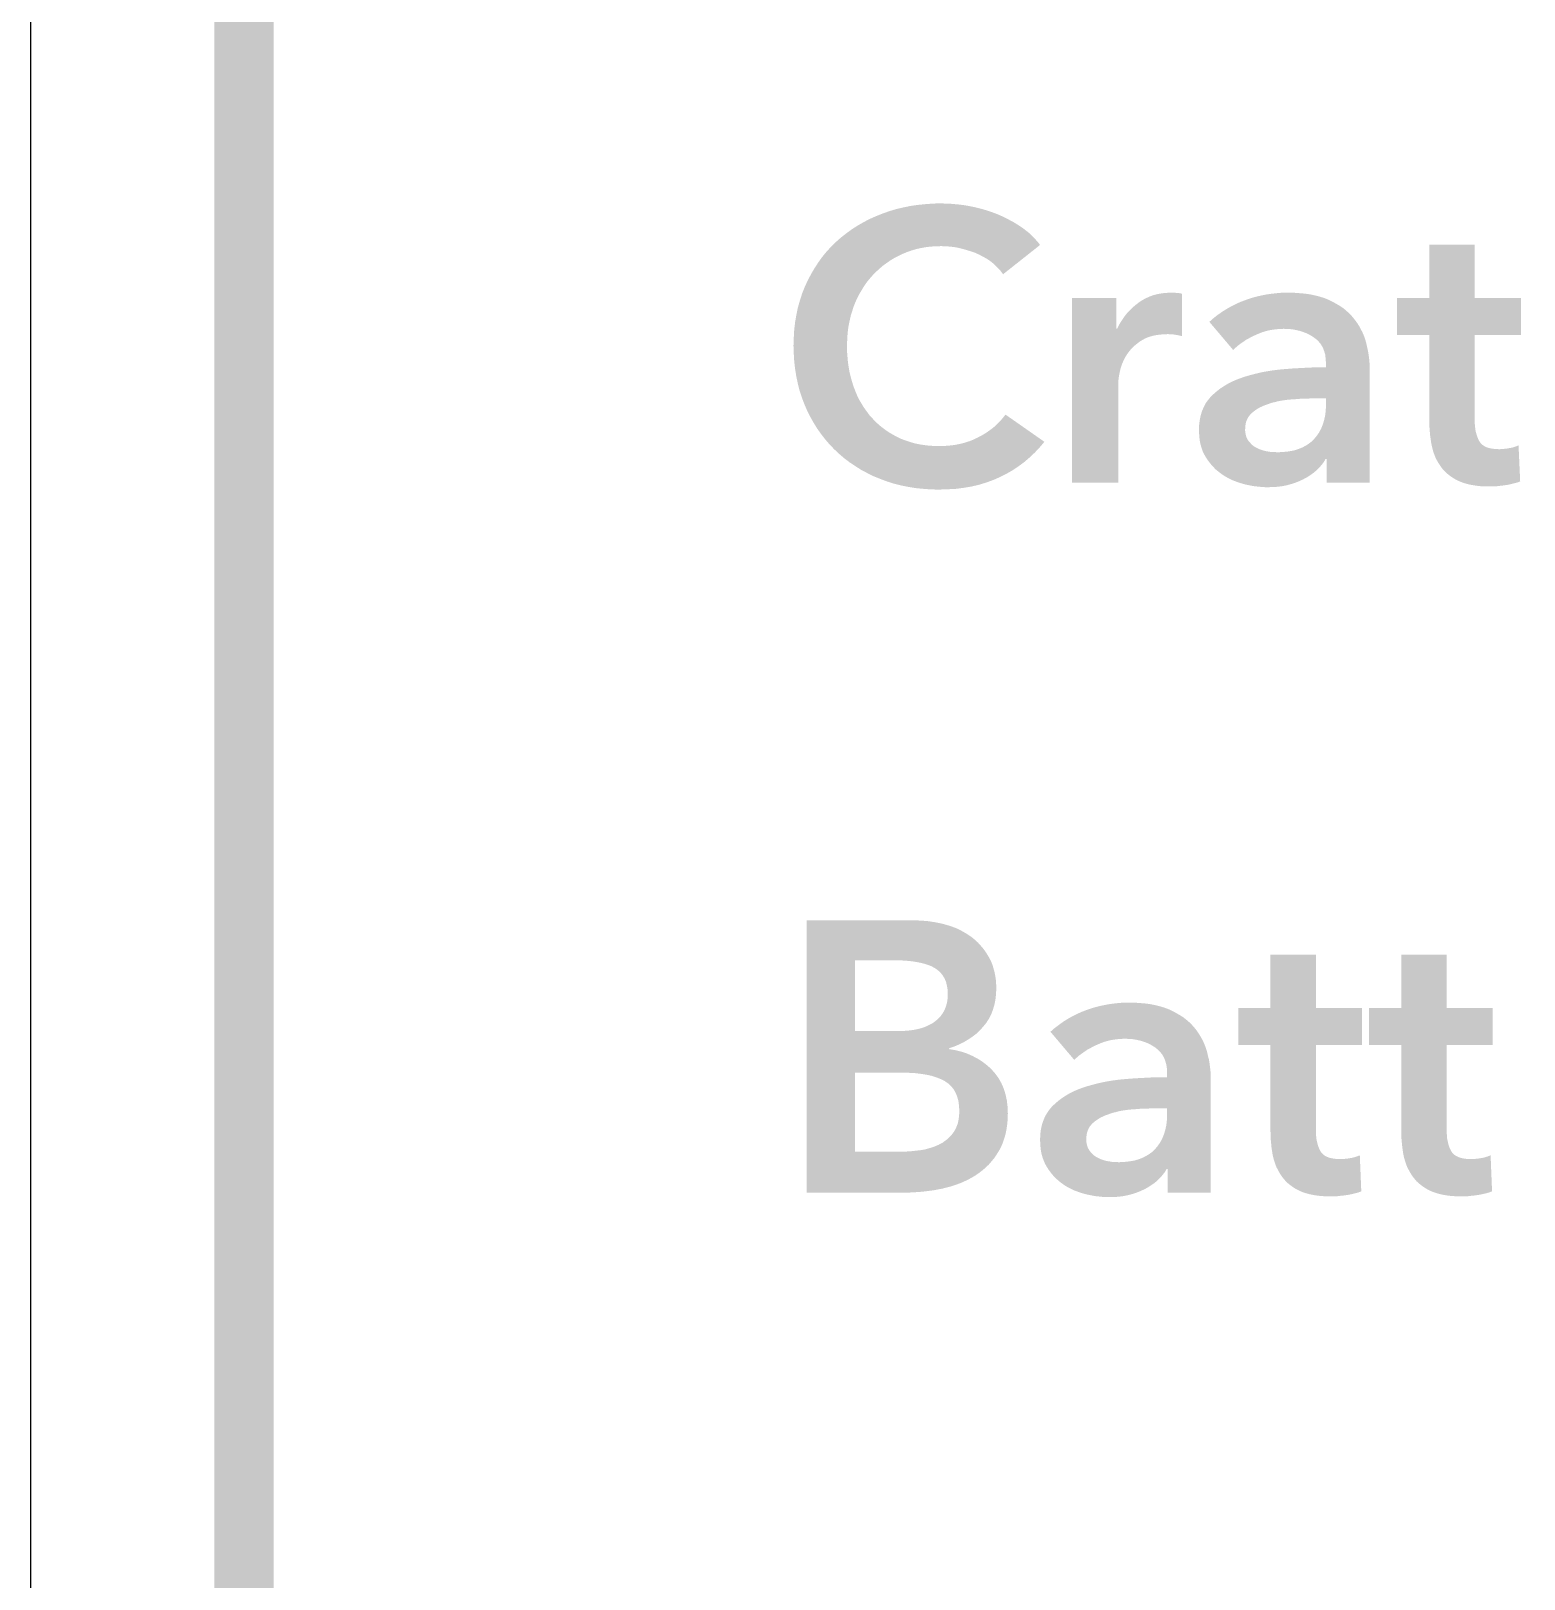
# Model space of a CAD drawing. Header units: millimetres. Extents: x 4 to 66.9, y 4 to 45.8.
# Drawn here: x 3.96 to 14.05, y 15.59 to 26.05 of the extents above; entities that cross this region are included whole.
import ezdxf

# ---------------------------------------------------------------- set-up
doc = ezdxf.new("R2010")
doc.units = ezdxf.units.MM
doc.layers.add('CUT', color=1, linetype='Continuous')
doc.layers.add('RASTER', color=7, linetype='Continuous')

msp = doc.modelspace()

# ---------------------------------------------------------------- hatches: boundary and pattern name
at = {"layer": 'RASTER'}
h = msp.add_hatch(color=7, dxfattribs=at)
h.paths.add_polyline_path([(5.2, 42.4), (5.234, 42.916), (5.337, 43.363), (5.509, 43.741), (5.75, 44.05), (6.059, 44.291), (6.438, 44.463), (6.884, 44.566), (7.4, 44.6), (63.489, 44.6), (64.005, 44.566), (64.452, 44.463), (64.83, 44.291), (65.139, 44.05), (65.38, 43.741), (65.552, 43.363), (65.655, 42.916), (65.689, 42.4), (65.689, 7.4), (65.655, 6.884), (65.552, 6.438), (65.38, 6.059), (65.139, 5.75), (64.83, 5.509), (64.452, 5.338), (64.005, 5.234), (63.489, 5.2), (7.4, 5.2), (6.884, 5.234), (6.438, 5.337), (6.059, 5.509), (5.75, 5.75), (5.509, 6.059), (5.337, 6.438), (5.234, 6.884), (5.2, 7.4)])
h.paths.add_polyline_path([(5.6, 42.4), (5.6, 7.4), (5.628, 6.978), (5.712, 6.612), (5.853, 6.303), (6.05, 6.05), (6.303, 5.853), (6.612, 5.713), (6.978, 5.628), (7.4, 5.6), (63.489, 5.6), (63.911, 5.628), (64.277, 5.712), (64.586, 5.853), (64.839, 6.05), (65.036, 6.303), (65.177, 6.612), (65.261, 6.978), (65.289, 7.4), (65.289, 42.4), (65.261, 42.822), (65.177, 43.188), (65.036, 43.497), (64.839, 43.75), (64.586, 43.947), (64.277, 44.088), (63.911, 44.172), (63.489, 44.2), (7.4, 44.2), (6.978, 44.172), (6.612, 44.088), (6.303, 43.947), (6.05, 43.75), (5.853, 43.497), (5.712, 43.188), (5.628, 42.822), (5.6, 42.4)])
for points in [[(10.531, 24.409), (10.513, 24.433), (10.492, 24.455), (10.471, 24.476), (10.448, 24.495), (10.423, 24.512), (10.397, 24.527), (10.37, 24.541), (10.342, 24.554), (10.312, 24.564), (10.283, 24.573), (10.255, 24.581), (10.226, 24.588), (10.197, 24.593), (10.169, 24.596), (10.141, 24.598), (10.113, 24.599), (10.077, 24.598), (10.043, 24.596), (10.009, 24.592), (9.976, 24.586), (9.944, 24.579), (9.913, 24.57), (9.882, 24.559), (9.853, 24.547), (9.824, 24.533), (9.796, 24.519), (9.77, 24.503), (9.744, 24.485), (9.719, 24.467), (9.696, 24.447), (9.673, 24.426), (9.651, 24.404), (9.631, 24.381), (9.611, 24.357), (9.593, 24.331), (9.577, 24.305), (9.561, 24.278), (9.546, 24.25), (9.533, 24.221), (9.521, 24.191), (9.511, 24.16), (9.501, 24.128), (9.494, 24.096), (9.487, 24.063), (9.482, 24.03), (9.479, 23.996), (9.477, 23.961), (9.476, 23.926), (9.476, 23.888), (9.479, 23.852), (9.482, 23.816), (9.487, 23.781), (9.493, 23.747), (9.501, 23.714), (9.51, 23.682), (9.52, 23.65), (9.532, 23.619), (9.544, 23.59), (9.558, 23.561), (9.574, 23.534), (9.59, 23.508), (9.608, 23.483), (9.626, 23.458), (9.646, 23.436), (9.667, 23.414), (9.689, 23.393), (9.712, 23.374), (9.736, 23.356), (9.761, 23.339), (9.787, 23.324), (9.814, 23.309), (9.842, 23.296), (9.871, 23.285), (9.901, 23.275), (9.932, 23.266), (9.964, 23.259), (9.997, 23.254), (10.03, 23.25), (10.064, 23.248), (10.1, 23.247), (10.136, 23.248), (10.172, 23.251), (10.206, 23.255), (10.24, 23.262), (10.272, 23.27), (10.303, 23.28), (10.333, 23.292), (10.362, 23.306), (10.39, 23.321), (10.417, 23.337), (10.442, 23.355), (10.466, 23.373), (10.488, 23.393), (10.509, 23.414), (10.529, 23.437), (10.547, 23.46), (10.81, 23.276), (10.778, 23.238), (10.745, 23.203), (10.71, 23.17), (10.674, 23.139), (10.636, 23.111), (10.596, 23.084), (10.554, 23.06), (10.511, 23.038), (10.465, 23.018), (10.418, 23.001), (10.37, 22.986), (10.319, 22.974), (10.266, 22.965), (10.212, 22.958), (10.155, 22.955), (10.097, 22.953), (10.044, 22.954), (9.991, 22.958), (9.94, 22.963), (9.89, 22.971), (9.841, 22.981), (9.793, 22.993), (9.746, 23.008), (9.701, 23.025), (9.656, 23.043), (9.614, 23.064), (9.572, 23.086), (9.533, 23.111), (9.495, 23.136), (9.458, 23.164), (9.423, 23.194), (9.39, 23.225), (9.358, 23.258), (9.329, 23.292), (9.301, 23.328), (9.274, 23.366), (9.25, 23.405), (9.227, 23.446), (9.206, 23.488), (9.187, 23.532), (9.17, 23.577), (9.155, 23.623), (9.143, 23.671), (9.133, 23.719), (9.125, 23.769), (9.119, 23.82), (9.116, 23.872), (9.114, 23.926), (9.116, 23.98), (9.119, 24.033), (9.125, 24.085), (9.134, 24.136), (9.144, 24.185), (9.158, 24.233), (9.173, 24.28), (9.191, 24.325), (9.211, 24.368), (9.233, 24.41), (9.257, 24.451), (9.282, 24.489), (9.309, 24.527), (9.338, 24.562), (9.369, 24.596), (9.402, 24.628), (9.436, 24.658), (9.472, 24.686), (9.509, 24.713), (9.548, 24.738), (9.588, 24.761), (9.63, 24.783), (9.673, 24.802), (9.718, 24.82), (9.764, 24.836), (9.811, 24.85), (9.858, 24.861), (9.907, 24.871), (9.957, 24.878), (10.008, 24.883), (10.06, 24.887), (10.113, 24.888), (10.135, 24.887), (10.157, 24.887), (10.18, 24.885), (10.203, 24.883), (10.226, 24.881), (10.25, 24.878), (10.273, 24.875), (10.297, 24.871), (10.321, 24.866), (10.345, 24.861), (10.368, 24.855), (10.392, 24.849), (10.415, 24.842), (10.437, 24.835), (10.46, 24.827), (10.482, 24.819), (10.504, 24.81), (10.526, 24.8), (10.547, 24.79), (10.568, 24.779), (10.588, 24.768), (10.609, 24.757), (10.629, 24.744), (10.648, 24.732), (10.668, 24.718), (10.686, 24.704), (10.704, 24.69), (10.721, 24.674), (10.737, 24.658), (10.752, 24.642), (10.767, 24.625), (10.781, 24.607)], [(13.194, 23.998), (13.194, 24.248), (13.412, 24.248), (13.412, 24.609), (13.719, 24.609), (13.719, 24.248), (14.031, 24.248), (14.031, 23.998), (13.719, 23.998), (13.719, 23.419), (13.719, 23.398), (13.721, 23.379), (13.723, 23.36), (13.726, 23.343), (13.731, 23.326), (13.736, 23.31), (13.742, 23.295), (13.749, 23.281), (13.758, 23.268), (13.768, 23.257), (13.782, 23.248), (13.797, 23.24), (13.815, 23.234), (13.835, 23.23), (13.858, 23.227), (13.883, 23.226), (13.891, 23.226), (13.899, 23.227), (13.907, 23.227), (13.915, 23.228), (13.924, 23.229), (13.933, 23.23), (13.941, 23.231), (13.95, 23.233), (13.959, 23.234), (13.968, 23.236), (13.977, 23.238), (13.985, 23.241), (13.993, 23.243), (14.001, 23.246), (14.008, 23.249), (14.015, 23.252), (14.026, 23.008), (14.015, 23.004), (14.004, 23), (13.992, 22.997), (13.98, 22.994), (13.968, 22.991), (13.955, 22.988), (13.941, 22.985), (13.927, 22.983), (13.913, 22.981), (13.899, 22.979), (13.885, 22.978), (13.871, 22.976), (13.858, 22.975), (13.844, 22.975), (13.831, 22.974), (13.818, 22.974), (13.787, 22.975), (13.758, 22.976), (13.731, 22.979), (13.705, 22.983), (13.68, 22.988), (13.657, 22.994), (13.635, 23.001), (13.615, 23.009), (13.596, 23.018), (13.578, 23.028), (13.561, 23.039), (13.545, 23.051), (13.53, 23.063), (13.516, 23.076), (13.503, 23.09), (13.492, 23.105), (13.481, 23.121), (13.471, 23.137), (13.461, 23.154), (13.453, 23.171), (13.446, 23.189), (13.439, 23.207), (13.434, 23.226), (13.429, 23.246), (13.425, 23.266), (13.422, 23.286), (13.419, 23.307), (13.416, 23.328), (13.415, 23.349), (13.413, 23.371), (13.412, 23.393), (13.412, 23.416), (13.412, 23.998)], [(10.997, 24.248), (11.296, 24.248), (11.296, 24.04), (11.301, 24.04), (11.315, 24.067), (11.33, 24.092), (11.346, 24.116), (11.363, 24.139), (11.382, 24.16), (11.402, 24.18), (11.424, 24.199), (11.447, 24.217), (11.47, 24.233), (11.495, 24.246), (11.521, 24.258), (11.548, 24.268), (11.576, 24.275), (11.605, 24.28), (11.634, 24.283), (11.665, 24.284), (11.67, 24.284), (11.674, 24.284), (11.679, 24.284), (11.684, 24.284), (11.689, 24.284), (11.694, 24.284), (11.699, 24.283), (11.704, 24.283), (11.709, 24.283), (11.714, 24.282), (11.719, 24.282), (11.723, 24.281), (11.728, 24.28), (11.732, 24.279), (11.736, 24.278), (11.74, 24.277), (11.74, 23.991), (11.733, 23.992), (11.725, 23.994), (11.718, 23.996), (11.711, 23.997), (11.705, 23.998), (11.699, 23.999), (11.693, 24), (11.687, 24.001), (11.682, 24.002), (11.676, 24.002), (11.671, 24.003), (11.665, 24.003), (11.66, 24.003), (11.655, 24.003), (11.649, 24.004), (11.644, 24.004), (11.618, 24.003), (11.593, 24.001), (11.57, 23.998), (11.548, 23.994), (11.527, 23.988), (11.508, 23.982), (11.49, 23.974), (11.473, 23.965), (11.457, 23.955), (11.442, 23.944), (11.428, 23.933), (11.415, 23.922), (11.403, 23.91), (11.391, 23.897), (11.381, 23.884), (11.371, 23.871), (11.362, 23.857), (11.354, 23.844), (11.347, 23.83), (11.341, 23.816), (11.335, 23.802), (11.33, 23.788), (11.325, 23.773), (11.322, 23.759), (11.319, 23.745), (11.316, 23.732), (11.314, 23.72), (11.312, 23.708), (11.311, 23.697), (11.31, 23.687), (11.309, 23.677), (11.309, 23.668), (11.309, 23), (10.997, 23)], [(12.12, 19.198), (12.12, 19.448), (12.338, 19.448), (12.338, 19.809), (12.645, 19.809), (12.645, 19.448), (12.957, 19.448), (12.957, 19.198), (12.645, 19.198), (12.645, 18.619), (12.646, 18.598), (12.647, 18.579), (12.649, 18.56), (12.653, 18.543), (12.657, 18.526), (12.662, 18.51), (12.668, 18.495), (12.675, 18.481), (12.684, 18.468), (12.695, 18.457), (12.708, 18.448), (12.724, 18.44), (12.741, 18.434), (12.762, 18.43), (12.784, 18.427), (12.809, 18.426), (12.817, 18.426), (12.825, 18.427), (12.833, 18.427), (12.841, 18.428), (12.85, 18.429), (12.859, 18.43), (12.868, 18.431), (12.877, 18.433), (12.886, 18.434), (12.894, 18.436), (12.903, 18.438), (12.911, 18.441), (12.919, 18.443), (12.927, 18.446), (12.934, 18.449), (12.942, 18.452), (12.952, 18.208), (12.941, 18.204), (12.93, 18.2), (12.919, 18.197), (12.907, 18.194), (12.894, 18.191), (12.881, 18.188), (12.867, 18.185), (12.853, 18.183), (12.839, 18.181), (12.825, 18.179), (12.811, 18.178), (12.797, 18.176), (12.784, 18.175), (12.77, 18.175), (12.757, 18.174), (12.744, 18.174), (12.714, 18.175), (12.685, 18.176), (12.657, 18.179), (12.631, 18.183), (12.606, 18.188), (12.583, 18.194), (12.561, 18.201), (12.541, 18.209), (12.522, 18.218), (12.504, 18.228), (12.487, 18.239), (12.471, 18.251), (12.456, 18.263), (12.442, 18.276), (12.43, 18.29), (12.418, 18.305), (12.407, 18.321), (12.397, 18.337), (12.388, 18.354), (12.379, 18.371), (12.372, 18.389), (12.366, 18.407), (12.36, 18.426), (12.355, 18.446), (12.351, 18.466), (12.348, 18.486), (12.345, 18.507), (12.343, 18.528), (12.341, 18.549), (12.339, 18.571), (12.339, 18.593), (12.338, 18.616), (12.338, 19.198)], [(13.004, 19.198), (13.004, 19.448), (13.222, 19.448), (13.222, 19.809), (13.529, 19.809), (13.529, 19.448), (13.841, 19.448), (13.841, 19.198), (13.529, 19.198), (13.529, 18.619), (13.53, 18.598), (13.531, 18.579), (13.533, 18.56), (13.537, 18.543), (13.541, 18.526), (13.546, 18.51), (13.552, 18.495), (13.559, 18.481), (13.568, 18.468), (13.579, 18.457), (13.592, 18.448), (13.608, 18.44), (13.625, 18.434), (13.646, 18.43), (13.668, 18.427), (13.693, 18.426), (13.701, 18.426), (13.709, 18.427), (13.717, 18.427), (13.725, 18.428), (13.734, 18.429), (13.743, 18.43), (13.752, 18.431), (13.761, 18.433), (13.77, 18.434), (13.778, 18.436), (13.787, 18.438), (13.795, 18.441), (13.803, 18.443), (13.811, 18.446), (13.818, 18.449), (13.826, 18.452), (13.836, 18.208), (13.825, 18.204), (13.814, 18.2), (13.803, 18.197), (13.791, 18.194), (13.778, 18.191), (13.765, 18.188), (13.751, 18.185), (13.737, 18.183), (13.723, 18.181), (13.709, 18.179), (13.695, 18.178), (13.681, 18.176), (13.668, 18.175), (13.654, 18.175), (13.641, 18.174), (13.628, 18.174), (13.598, 18.175), (13.569, 18.176), (13.541, 18.179), (13.515, 18.183), (13.49, 18.188), (13.467, 18.194), (13.445, 18.201), (13.425, 18.209), (13.406, 18.218), (13.388, 18.228), (13.371, 18.239), (13.355, 18.251), (13.34, 18.263), (13.326, 18.276), (13.314, 18.29), (13.302, 18.305), (13.291, 18.321), (13.281, 18.337), (13.272, 18.354), (13.263, 18.371), (13.256, 18.389), (13.25, 18.407), (13.244, 18.426), (13.239, 18.446), (13.235, 18.466), (13.232, 18.486), (13.229, 18.507), (13.227, 18.528), (13.225, 18.549), (13.223, 18.571), (13.223, 18.593), (13.222, 18.616), (13.222, 19.198)]]:
    msp.add_hatch(color=7, dxfattribs=at).paths.add_polyline_path(points)
h = msp.add_hatch(color=7, dxfattribs=at)
h.paths.add_polyline_path([(12.718, 23.159), (12.71, 23.159), (12.698, 23.138), (12.683, 23.119), (12.667, 23.1), (12.649, 23.083), (12.629, 23.066), (12.608, 23.051), (12.585, 23.036), (12.559, 23.022), (12.533, 23.01), (12.506, 22.999), (12.477, 22.99), (12.448, 22.982), (12.418, 22.976), (12.387, 22.972), (12.356, 22.97), (12.323, 22.969), (12.304, 22.969), (12.285, 22.97), (12.265, 22.972), (12.246, 22.974), (12.226, 22.976), (12.206, 22.98), (12.186, 22.984), (12.166, 22.988), (12.145, 22.994), (12.125, 23), (12.106, 23.007), (12.087, 23.014), (12.068, 23.023), (12.05, 23.032), (12.032, 23.042), (12.015, 23.053), (11.998, 23.065), (11.982, 23.078), (11.966, 23.091), (11.952, 23.106), (11.938, 23.121), (11.925, 23.138), (11.912, 23.155), (11.9, 23.173), (11.89, 23.192), (11.88, 23.212), (11.873, 23.233), (11.866, 23.256), (11.861, 23.279), (11.858, 23.304), (11.856, 23.329), (11.855, 23.356), (11.856, 23.39), (11.86, 23.423), (11.866, 23.453), (11.875, 23.482), (11.886, 23.509), (11.899, 23.535), (11.916, 23.558), (11.934, 23.58), (11.955, 23.6), (11.977, 23.619), (12, 23.637), (12.025, 23.653), (12.051, 23.669), (12.079, 23.683), (12.108, 23.696), (12.138, 23.707), (12.17, 23.718), (12.202, 23.727), (12.236, 23.736), (12.27, 23.744), (12.305, 23.751), (12.341, 23.757), (12.378, 23.762), (12.415, 23.766), (12.453, 23.769), (12.491, 23.772), (12.528, 23.774), (12.566, 23.776), (12.603, 23.778), (12.64, 23.779), (12.676, 23.78), (12.713, 23.78), (12.713, 23.811), (12.711, 23.839), (12.708, 23.866), (12.701, 23.89), (12.692, 23.913), (12.68, 23.934), (12.665, 23.952), (12.648, 23.969), (12.628, 23.984), (12.607, 23.997), (12.584, 24.009), (12.56, 24.018), (12.536, 24.026), (12.51, 24.032), (12.483, 24.037), (12.456, 24.039), (12.427, 24.04), (12.402, 24.039), (12.378, 24.037), (12.354, 24.034), (12.33, 24.03), (12.306, 24.024), (12.283, 24.017), (12.26, 24.008), (12.237, 23.998), (12.215, 23.988), (12.193, 23.976), (12.173, 23.965), (12.154, 23.952), (12.135, 23.939), (12.118, 23.926), (12.102, 23.912), (12.086, 23.897), (11.925, 24.087), (11.952, 24.111), (11.98, 24.133), (12.01, 24.154), (12.04, 24.173), (12.071, 24.191), (12.103, 24.207), (12.136, 24.222), (12.171, 24.235), (12.206, 24.247), (12.24, 24.257), (12.276, 24.265), (12.311, 24.272), (12.346, 24.277), (12.382, 24.281), (12.417, 24.284), (12.453, 24.284), (12.493, 24.284), (12.532, 24.281), (12.569, 24.278), (12.605, 24.273), (12.638, 24.266), (12.669, 24.258), (12.699, 24.249), (12.727, 24.238), (12.753, 24.225), (12.778, 24.212), (12.802, 24.198), (12.824, 24.184), (12.844, 24.168), (12.863, 24.151), (12.881, 24.134), (12.897, 24.115), (12.912, 24.096), (12.926, 24.077), (12.939, 24.056), (12.95, 24.035), (12.961, 24.014), (12.97, 23.992), (12.978, 23.97), (12.985, 23.946), (12.99, 23.923), (12.995, 23.9), (13, 23.876), (13.003, 23.853), (13.006, 23.829), (13.008, 23.806), (13.009, 23.783), (13.009, 23.759), (13.009, 23), (12.718, 23)])
h.paths.add_polyline_path([(12.713, 23.569), (12.643, 23.569), (12.624, 23.569), (12.604, 23.569), (12.585, 23.568), (12.565, 23.568), (12.545, 23.567), (12.525, 23.566), (12.505, 23.564), (12.484, 23.563), (12.463, 23.561), (12.443, 23.559), (12.423, 23.556), (12.404, 23.553), (12.385, 23.549), (12.367, 23.544), (12.348, 23.54), (12.331, 23.534), (12.313, 23.528), (12.297, 23.522), (12.281, 23.515), (12.266, 23.508), (12.252, 23.5), (12.238, 23.491), (12.226, 23.482), (12.214, 23.472), (12.203, 23.461), (12.193, 23.45), (12.185, 23.437), (12.179, 23.424), (12.173, 23.41), (12.17, 23.395), (12.168, 23.378), (12.167, 23.361), (12.167, 23.351), (12.168, 23.34), (12.17, 23.33), (12.172, 23.321), (12.174, 23.312), (12.178, 23.303), (12.182, 23.295), (12.186, 23.287), (12.191, 23.28), (12.197, 23.273), (12.203, 23.267), (12.209, 23.26), (12.215, 23.254), (12.222, 23.249), (12.229, 23.244), (12.237, 23.239), (12.245, 23.235), (12.253, 23.231), (12.261, 23.227), (12.27, 23.224), (12.279, 23.221), (12.288, 23.218), (12.298, 23.215), (12.307, 23.213), (12.317, 23.211), (12.327, 23.21), (12.336, 23.208), (12.346, 23.207), (12.356, 23.206), (12.366, 23.206), (12.375, 23.206), (12.385, 23.205), (12.424, 23.207), (12.461, 23.211), (12.495, 23.217), (12.527, 23.227), (12.556, 23.239), (12.583, 23.254), (12.608, 23.271), (12.63, 23.291), (12.649, 23.314), (12.666, 23.338), (12.68, 23.364), (12.692, 23.393), (12.701, 23.423), (12.708, 23.455), (12.712, 23.489), (12.713, 23.525)])
h = msp.add_hatch(color=7, dxfattribs=at)
h.paths.add_polyline_path([(9.203, 20.041), (9.92, 20.041), (9.946, 20.04), (9.972, 20.039), (9.998, 20.037), (10.024, 20.035), (10.049, 20.031), (10.075, 20.027), (10.1, 20.022), (10.126, 20.016), (10.151, 20.009), (10.175, 20.002), (10.199, 19.993), (10.222, 19.984), (10.244, 19.973), (10.265, 19.961), (10.286, 19.949), (10.307, 19.935), (10.326, 19.921), (10.344, 19.906), (10.362, 19.889), (10.378, 19.871), (10.394, 19.853), (10.409, 19.833), (10.422, 19.813), (10.435, 19.791), (10.447, 19.769), (10.457, 19.745), (10.465, 19.72), (10.472, 19.694), (10.478, 19.666), (10.482, 19.638), (10.484, 19.609), (10.485, 19.578), (10.483, 19.54), (10.479, 19.503), (10.472, 19.469), (10.462, 19.436), (10.45, 19.404), (10.435, 19.375), (10.417, 19.347), (10.396, 19.321), (10.373, 19.296), (10.349, 19.273), (10.322, 19.253), (10.294, 19.234), (10.264, 19.216), (10.233, 19.201), (10.2, 19.187), (10.165, 19.175), (10.165, 19.17), (10.207, 19.163), (10.248, 19.153), (10.287, 19.14), (10.323, 19.124), (10.358, 19.106), (10.391, 19.085), (10.422, 19.061), (10.451, 19.035), (10.477, 19.005), (10.5, 18.974), (10.519, 18.94), (10.535, 18.904), (10.547, 18.865), (10.556, 18.824), (10.561, 18.781), (10.563, 18.736), (10.562, 18.699), (10.559, 18.663), (10.554, 18.629), (10.548, 18.597), (10.539, 18.566), (10.529, 18.536), (10.517, 18.509), (10.503, 18.482), (10.487, 18.457), (10.471, 18.433), (10.453, 18.411), (10.434, 18.389), (10.413, 18.369), (10.392, 18.351), (10.369, 18.333), (10.346, 18.317), (10.321, 18.302), (10.295, 18.288), (10.268, 18.275), (10.241, 18.263), (10.212, 18.253), (10.183, 18.243), (10.153, 18.235), (10.122, 18.227), (10.09, 18.221), (10.059, 18.215), (10.027, 18.211), (9.995, 18.207), (9.963, 18.204), (9.931, 18.202), (9.898, 18.2), (9.866, 18.2), (9.203, 18.2)])
h.paths.add_polyline_path([(9.53, 19.292), (9.822, 19.292), (9.861, 19.293), (9.899, 19.296), (9.933, 19.301), (9.966, 19.308), (9.996, 19.317), (10.023, 19.329), (10.049, 19.342), (10.071, 19.357), (10.091, 19.374), (10.109, 19.393), (10.123, 19.413), (10.136, 19.436), (10.145, 19.46), (10.152, 19.485), (10.156, 19.513), (10.157, 19.542), (10.156, 19.572), (10.151, 19.599), (10.145, 19.625), (10.135, 19.648), (10.122, 19.669), (10.107, 19.688), (10.089, 19.704), (10.069, 19.718), (10.045, 19.731), (10.018, 19.741), (9.988, 19.75), (9.956, 19.757), (9.92, 19.763), (9.88, 19.767), (9.838, 19.77), (9.793, 19.77), (9.53, 19.77)])
h.paths.add_polyline_path([(9.53, 18.476), (9.824, 18.476), (9.84, 18.476), (9.856, 18.476), (9.872, 18.477), (9.889, 18.478), (9.906, 18.479), (9.924, 18.481), (9.941, 18.483), (9.959, 18.485), (9.977, 18.487), (9.995, 18.49), (10.012, 18.494), (10.029, 18.499), (10.046, 18.504), (10.062, 18.509), (10.078, 18.516), (10.093, 18.522), (10.108, 18.53), (10.123, 18.538), (10.136, 18.548), (10.149, 18.557), (10.162, 18.568), (10.173, 18.58), (10.184, 18.592), (10.195, 18.606), (10.204, 18.62), (10.212, 18.635), (10.219, 18.652), (10.225, 18.669), (10.229, 18.688), (10.232, 18.708), (10.234, 18.729), (10.235, 18.751), (10.233, 18.786), (10.229, 18.818), (10.221, 18.848), (10.21, 18.875), (10.196, 18.899), (10.179, 18.92), (10.159, 18.938), (10.136, 18.954), (10.11, 18.967), (10.08, 18.979), (10.048, 18.989), (10.012, 18.997), (9.973, 19.003), (9.931, 19.008), (9.886, 19.01), (9.837, 19.011), (9.53, 19.011)])
h = msp.add_hatch(color=7, dxfattribs=at)
h.paths.add_polyline_path([(11.644, 18.359), (11.636, 18.359), (11.624, 18.338), (11.609, 18.319), (11.593, 18.3), (11.575, 18.283), (11.556, 18.266), (11.534, 18.251), (11.511, 18.236), (11.486, 18.222), (11.459, 18.21), (11.432, 18.199), (11.404, 18.19), (11.374, 18.182), (11.344, 18.176), (11.314, 18.172), (11.282, 18.17), (11.249, 18.169), (11.23, 18.169), (11.211, 18.17), (11.192, 18.172), (11.172, 18.174), (11.152, 18.176), (11.132, 18.18), (11.112, 18.184), (11.092, 18.188), (11.071, 18.194), (11.052, 18.2), (11.032, 18.207), (11.013, 18.214), (10.994, 18.223), (10.976, 18.232), (10.958, 18.242), (10.941, 18.253), (10.924, 18.265), (10.908, 18.278), (10.893, 18.291), (10.878, 18.306), (10.864, 18.321), (10.851, 18.338), (10.838, 18.355), (10.827, 18.373), (10.816, 18.392), (10.807, 18.412), (10.799, 18.433), (10.792, 18.456), (10.787, 18.479), (10.784, 18.504), (10.782, 18.529), (10.781, 18.556), (10.782, 18.59), (10.786, 18.623), (10.792, 18.653), (10.801, 18.682), (10.812, 18.709), (10.826, 18.735), (10.842, 18.758), (10.86, 18.78), (10.881, 18.8), (10.903, 18.819), (10.926, 18.837), (10.951, 18.853), (10.977, 18.869), (11.005, 18.883), (11.034, 18.896), (11.064, 18.907), (11.096, 18.918), (11.129, 18.927), (11.162, 18.936), (11.196, 18.944), (11.231, 18.951), (11.267, 18.957), (11.304, 18.962), (11.341, 18.966), (11.379, 18.969), (11.417, 18.972), (11.454, 18.974), (11.492, 18.976), (11.529, 18.978), (11.566, 18.979), (11.602, 18.98), (11.639, 18.98), (11.639, 19.011), (11.638, 19.039), (11.634, 19.066), (11.627, 19.09), (11.618, 19.113), (11.606, 19.134), (11.591, 19.152), (11.574, 19.169), (11.555, 19.184), (11.533, 19.197), (11.51, 19.209), (11.487, 19.218), (11.462, 19.226), (11.436, 19.232), (11.409, 19.237), (11.382, 19.239), (11.353, 19.24), (11.328, 19.239), (11.304, 19.237), (11.28, 19.234), (11.256, 19.23), (11.233, 19.224), (11.209, 19.217), (11.186, 19.208), (11.163, 19.198), (11.141, 19.188), (11.12, 19.176), (11.099, 19.165), (11.08, 19.152), (11.062, 19.139), (11.044, 19.126), (11.028, 19.112), (11.012, 19.097), (10.851, 19.287), (10.878, 19.311), (10.907, 19.333), (10.936, 19.354), (10.966, 19.373), (10.997, 19.391), (11.029, 19.407), (11.063, 19.422), (11.097, 19.435), (11.132, 19.447), (11.167, 19.457), (11.202, 19.465), (11.237, 19.472), (11.272, 19.477), (11.308, 19.481), (11.343, 19.484), (11.379, 19.484), (11.42, 19.484), (11.459, 19.481), (11.496, 19.478), (11.531, 19.473), (11.564, 19.466), (11.596, 19.458), (11.625, 19.449), (11.653, 19.438), (11.68, 19.425), (11.704, 19.412), (11.728, 19.398), (11.75, 19.384), (11.77, 19.368), (11.79, 19.351), (11.807, 19.334), (11.824, 19.315), (11.839, 19.296), (11.852, 19.277), (11.865, 19.256), (11.877, 19.235), (11.887, 19.214), (11.896, 19.192), (11.904, 19.17), (11.911, 19.146), (11.916, 19.123), (11.922, 19.1), (11.926, 19.076), (11.929, 19.053), (11.932, 19.029), (11.934, 19.006), (11.935, 18.983), (11.935, 18.959), (11.935, 18.2), (11.644, 18.2)])
h.paths.add_polyline_path([(11.639, 18.769), (11.569, 18.769), (11.55, 18.769), (11.531, 18.769), (11.511, 18.768), (11.491, 18.768), (11.472, 18.767), (11.451, 18.766), (11.431, 18.764), (11.41, 18.763), (11.39, 18.761), (11.369, 18.759), (11.35, 18.756), (11.33, 18.753), (11.311, 18.749), (11.293, 18.744), (11.275, 18.74), (11.257, 18.734), (11.24, 18.728), (11.223, 18.722), (11.207, 18.715), (11.192, 18.708), (11.178, 18.7), (11.165, 18.691), (11.152, 18.682), (11.14, 18.672), (11.129, 18.661), (11.119, 18.65), (11.111, 18.637), (11.105, 18.624), (11.1, 18.61), (11.096, 18.595), (11.094, 18.578), (11.093, 18.561), (11.093, 18.551), (11.094, 18.54), (11.096, 18.53), (11.098, 18.521), (11.101, 18.512), (11.104, 18.503), (11.108, 18.495), (11.113, 18.487), (11.118, 18.48), (11.123, 18.473), (11.129, 18.467), (11.135, 18.46), (11.141, 18.454), (11.148, 18.449), (11.156, 18.444), (11.163, 18.439), (11.171, 18.435), (11.179, 18.431), (11.188, 18.427), (11.196, 18.424), (11.205, 18.421), (11.214, 18.418), (11.224, 18.415), (11.233, 18.413), (11.243, 18.411), (11.253, 18.41), (11.263, 18.408), (11.272, 18.407), (11.282, 18.406), (11.292, 18.406), (11.302, 18.406), (11.311, 18.405), (11.35, 18.407), (11.387, 18.411), (11.421, 18.417), (11.453, 18.427), (11.482, 18.439), (11.509, 18.454), (11.534, 18.471), (11.556, 18.491), (11.575, 18.514), (11.592, 18.538), (11.606, 18.564), (11.618, 18.593), (11.627, 18.623), (11.634, 18.655), (11.638, 18.689), (11.639, 18.725)])

# ---------------------------------------------------------------- linework, layer by layer
at = {"layer": 'CUT'}
msp.add_lwpolyline([(63.89, 3.96), (6.999, 3.96), (6.517, 3.981), (6.075, 4.044), (5.675, 4.149), (5.315, 4.297), (4.997, 4.488), (4.722, 4.722), (4.488, 4.997), (4.297, 5.315), (4.149, 5.675), (4.044, 6.075), (3.981, 6.517), (3.96, 6.999), (3.96, 42.801)], dxfattribs=at)

doc.saveas('drawing.dxf')
